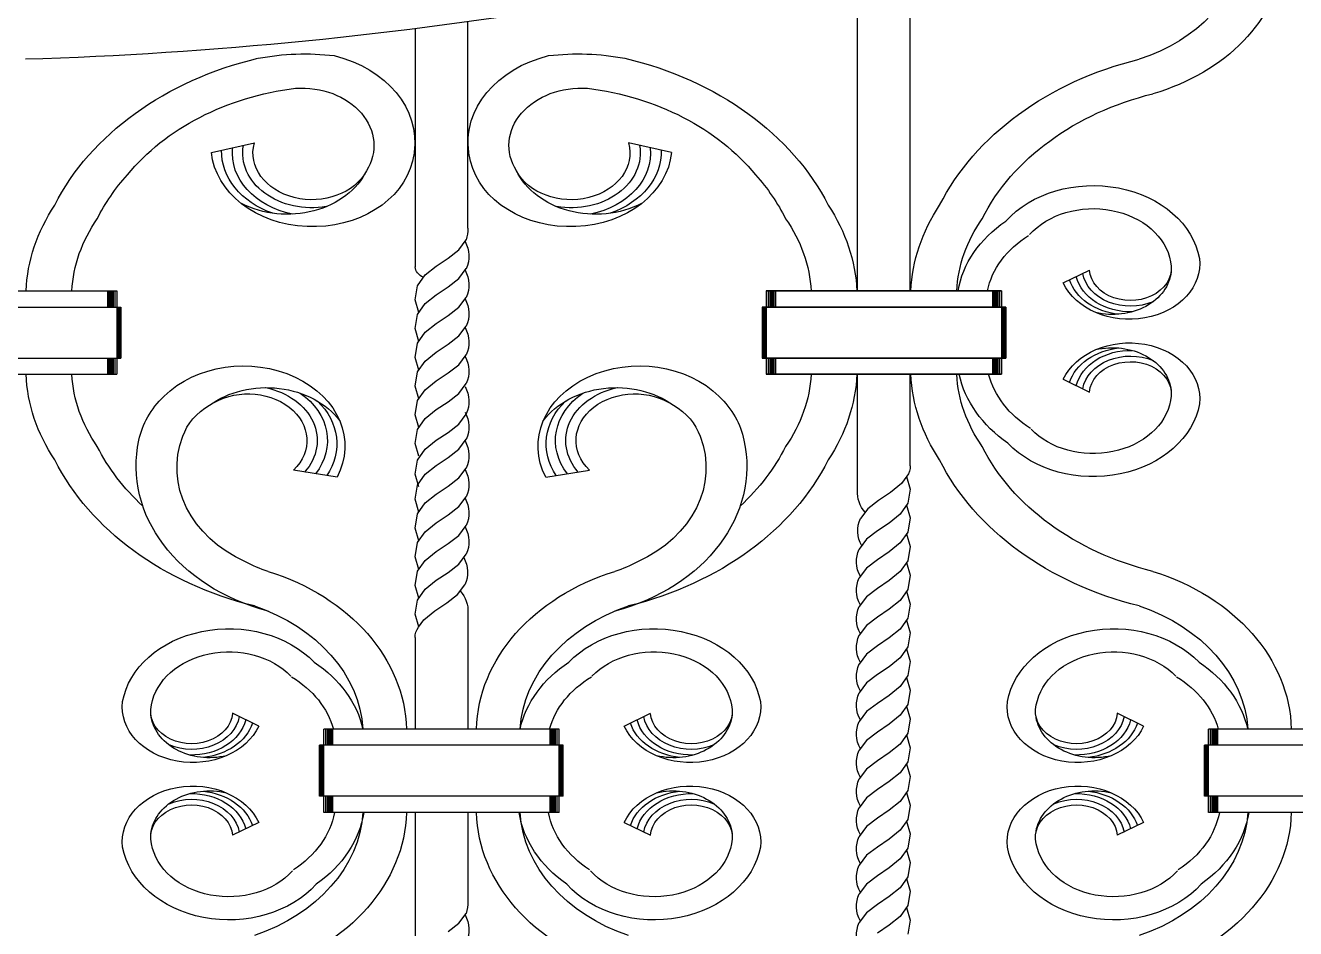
# Model space of a CAD drawing. Extents: x 12262 to 40734, y 30451 to 49613.
# Drawn here: x 29406 to 29923, y 44596 to 44964 of the extents above; entities that cross this region are included whole.
import ezdxf

# ---------------------------------------------------------------- set-up
doc = ezdxf.new("R2010")
doc.units = 0
doc.header["$LTSCALE"] = 0.85
doc.header["$MEASUREMENT"] = 0
doc.layers.get('0').update_dxf_attribs({"linetype": 'CONTINUOUS'})

# ---------------------------------------------------------------- blocks, each defined once
blk = doc.blocks.new('A$C2EF91AEA')
for p, q in [((628.8, 1539.19), (628.8, 1684.19)), ((607.32, 1539.19), (607.32, 1678.85)), ((427.13, 1645.9), (427.13, 1548.97)), ((448.6, 1564.75), (448.6, 1648.75)), ((344.2, 1595.58), (361.65, 1599.42)), ((531.54, 1595.58), (514.09, 1599.42)), ((444.92, 1555.93), (447.91, 1559.93)), ((447.91, 1559.93), (447.91, 1559.95)), ((435.67, 1549.31), (440.54, 1552.55)), ((440.54, 1552.55), (444.92, 1555.93)), ((431.22, 1545.72), (435.67, 1549.31)), ((444.92, 1544.23), (447.91, 1548.23)), ((447.91, 1548.23), (447.91, 1548.25)), ((691.1, 1542.42), (701.82, 1547.63)), ((428.07, 1541.28), (431.22, 1545.72)), ((440.54, 1540.85), (444.92, 1544.23)), ((260.47, 1539.19), (305.62, 1539.19)), ((301.88, 1539.19), (301.88, 1532.58)), ((302.44, 1539.19), (302.44, 1532.58)), ((302.61, 1539.19), (302.61, 1532.58)), ((302.86, 1539.19), (302.86, 1532.58)), ((303.2, 1539.19), (303.2, 1532.58)), ((303.61, 1539.19), (303.61, 1532.58)), ((304.12, 1539.19), (304.12, 1532.58)), ((304.79, 1539.19), (304.79, 1532.58)), ((305.62, 1539.19), (305.62, 1505.21)), ((305.62, 1539.19), (305.62, 1532.58)), ((427.12, 1535.49), (428.07, 1541.28)), ((431.22, 1534.02), (435.67, 1537.61)), ((435.67, 1537.61), (440.54, 1540.85)), ((444.92, 1532.53), (447.91, 1536.53)), ((447.91, 1536.53), (447.91, 1536.55)), ((570.12, 1539.19), (666, 1539.19)), ((666, 1539.19), (570.12, 1539.19)), ((570.12, 1539.19), (570.12, 1505.21)), ((570.12, 1539.19), (570.12, 1532.58)), ((570.12, 1539.19), (570.12, 1532.58)), ((570.12, 1539.19), (570.12, 1505.21)), ((570.95, 1539.19), (570.95, 1532.58)), ((570.95, 1539.19), (570.95, 1532.58)), ((571.62, 1539.19), (571.62, 1532.58)), ((571.62, 1539.19), (571.62, 1532.58)), ((572.12, 1539.19), (572.12, 1532.58)), ((572.12, 1539.19), (572.12, 1532.58)), ((572.54, 1539.19), (572.54, 1532.58)), ((572.54, 1539.19), (572.54, 1532.58)), ((572.87, 1539.19), (572.87, 1532.58)), ((572.87, 1539.19), (572.87, 1532.58)), ((573.13, 1539.19), (573.13, 1532.58)), ((573.13, 1539.19), (573.13, 1532.58)), ((573.29, 1539.19), (573.29, 1532.58)), ((573.29, 1539.19), (573.29, 1532.58)), ((573.86, 1539.19), (573.86, 1532.58)), ((573.86, 1539.19), (573.86, 1532.58)), ((662.26, 1539.19), (662.26, 1532.58)), ((662.26, 1539.19), (662.26, 1532.58)), ((662.82, 1539.19), (662.82, 1532.58)), ((662.82, 1539.19), (662.82, 1532.58)), ((662.99, 1539.19), (662.99, 1532.58)), ((662.99, 1539.19), (662.99, 1532.58)), ((663.24, 1539.19), (663.24, 1532.58)), ((663.24, 1539.19), (663.24, 1532.58)), ((663.58, 1539.19), (663.58, 1532.58)), ((663.58, 1539.19), (663.58, 1532.58)), ((664, 1539.19), (664, 1532.58)), ((664, 1539.19), (664, 1532.58)), ((664.5, 1539.19), (664.5, 1532.58)), ((664.5, 1539.19), (664.5, 1532.58)), ((665.17, 1539.19), (665.17, 1532.58)), ((665.17, 1539.19), (665.17, 1532.58)), ((666, 1539.19), (666, 1505.21)), ((666, 1539.19), (666, 1532.58)), ((666, 1539.19), (666, 1532.58)), ((666, 1539.19), (666, 1505.21)), ((258.8, 1532.58), (307.29, 1532.58)), ((305.87, 1532.58), (305.87, 1511.83)), ((306.04, 1532.58), (306.04, 1511.83)), ((306.37, 1532.58), (306.37, 1511.83)), ((306.79, 1532.58), (306.79, 1511.83)), ((307.29, 1532.58), (307.29, 1511.83)), ((428.59, 1530.32), (427.12, 1535.49)), ((428.07, 1529.58), (431.22, 1534.02)), ((440.54, 1529.15), (444.92, 1532.53)), ((568.44, 1532.58), (667.68, 1532.58)), ((667.68, 1532.58), (568.44, 1532.58)), ((568.44, 1532.58), (568.44, 1511.83)), ((568.44, 1532.58), (568.44, 1511.83)), ((568.94, 1532.58), (568.94, 1511.83)), ((568.94, 1532.58), (568.94, 1511.83)), ((569.36, 1532.58), (569.36, 1511.83)), ((569.36, 1532.58), (569.36, 1511.83)), ((569.7, 1532.58), (569.7, 1511.83)), ((569.7, 1532.58), (569.7, 1511.83)), ((569.86, 1532.58), (569.86, 1511.83)), ((569.86, 1532.58), (569.86, 1511.83)), ((666.25, 1532.58), (666.25, 1511.83)), ((666.25, 1532.58), (666.25, 1511.83)), ((666.42, 1532.58), (666.42, 1511.83)), ((666.42, 1532.58), (666.42, 1511.83)), ((666.76, 1532.58), (666.76, 1511.83)), ((666.76, 1532.58), (666.76, 1511.83)), ((667.17, 1532.58), (667.17, 1511.83)), ((667.17, 1532.58), (667.17, 1511.83)), ((667.68, 1532.58), (667.68, 1511.83)), ((667.68, 1532.58), (667.68, 1511.83)), ((427.12, 1523.8), (428.07, 1529.58)), ((435.67, 1525.91), (440.54, 1529.15)), ((428.59, 1518.62), (427.12, 1523.8)), ((428.07, 1517.88), (431.22, 1522.32)), ((431.22, 1522.32), (435.67, 1525.91)), ((444.92, 1520.83), (447.91, 1524.83)), ((447.91, 1524.83), (447.91, 1524.85)), ((427.12, 1512.1), (428.07, 1517.88)), ((435.67, 1514.21), (440.54, 1517.45)), ((440.54, 1517.45), (444.92, 1520.83)), ((258.8, 1511.83), (307.29, 1511.83)), ((301.88, 1511.83), (301.88, 1505.21)), ((302.44, 1511.83), (302.44, 1505.21)), ((302.61, 1511.83), (302.61, 1505.21)), ((302.86, 1511.83), (302.86, 1505.21)), ((303.2, 1511.83), (303.2, 1505.21)), ((303.61, 1511.83), (303.61, 1505.21)), ((304.12, 1511.83), (304.12, 1505.21)), ((304.79, 1511.83), (304.79, 1505.21)), ((305.62, 1511.83), (305.62, 1505.21)), ((428.59, 1506.92), (427.12, 1512.1)), ((428.07, 1506.18), (431.22, 1510.62)), ((431.22, 1510.62), (435.67, 1514.21)), ((444.92, 1509.13), (447.91, 1513.13)), ((447.91, 1513.13), (447.91, 1513.15)), ((568.44, 1511.83), (667.68, 1511.83)), ((667.68, 1511.83), (568.44, 1511.83)), ((570.12, 1511.83), (570.12, 1505.21)), ((570.12, 1511.83), (570.12, 1505.21)), ((570.95, 1511.83), (570.95, 1505.21)), ((570.95, 1511.83), (570.95, 1505.21)), ((571.62, 1511.83), (571.62, 1505.21)), ((571.62, 1511.83), (571.62, 1505.21)), ((572.12, 1511.83), (572.12, 1505.21)), ((572.12, 1511.83), (572.12, 1505.21)), ((572.54, 1511.83), (572.54, 1505.21)), ((572.54, 1511.83), (572.54, 1505.21)), ((572.87, 1511.83), (572.87, 1505.21)), ((572.87, 1511.83), (572.87, 1505.21)), ((573.13, 1511.83), (573.13, 1505.21)), ((573.13, 1511.83), (573.13, 1505.21)), ((573.29, 1511.83), (573.29, 1505.21)), ((573.29, 1511.83), (573.29, 1505.21)), ((573.86, 1511.83), (573.86, 1505.21)), ((573.86, 1511.83), (573.86, 1505.21)), ((662.26, 1511.83), (662.26, 1505.21)), ((662.26, 1511.83), (662.26, 1505.21)), ((662.82, 1511.83), (662.82, 1505.21)), ((662.82, 1511.83), (662.82, 1505.21)), ((662.99, 1511.83), (662.99, 1505.21)), ((662.99, 1511.83), (662.99, 1505.21)), ((663.24, 1511.83), (663.24, 1505.21)), ((663.24, 1511.83), (663.24, 1505.21)), ((663.58, 1511.83), (663.58, 1505.21)), ((663.58, 1511.83), (663.58, 1505.21)), ((664, 1511.83), (664, 1505.21)), ((664, 1511.83), (664, 1505.21)), ((664.5, 1511.83), (664.5, 1505.21)), ((664.5, 1511.83), (664.5, 1505.21)), ((665.17, 1511.83), (665.17, 1505.21)), ((665.17, 1511.83), (665.17, 1505.21)), ((666, 1511.83), (666, 1505.21)), ((666, 1511.83), (666, 1505.21)), ((427.12, 1500.4), (428.07, 1506.18)), ((435.67, 1502.52), (440.54, 1505.75)), ((440.54, 1505.75), (444.92, 1509.13)), ((260.47, 1505.21), (305.62, 1505.21)), ((428.59, 1495.22), (427.12, 1500.4)), ((431.22, 1498.92), (435.67, 1502.52)), ((444.92, 1497.43), (447.91, 1501.43)), ((447.91, 1501.43), (447.91, 1501.45)), ((570.12, 1505.21), (666, 1505.21)), ((666, 1505.21), (570.12, 1505.21)), ((607.32, 1456.1), (607.32, 1505.21)), ((628.8, 1467.93), (628.8, 1505.21)), ((691.1, 1503.17), (701.82, 1497.96)), ((428.07, 1494.48), (431.22, 1498.92)), ((440.54, 1494.05), (444.92, 1497.43)), ((427.12, 1488.7), (428.07, 1494.48)), ((431.22, 1487.22), (435.67, 1490.82)), ((435.67, 1490.82), (440.54, 1494.05)), ((428.59, 1483.52), (427.12, 1488.7)), ((428.07, 1482.78), (431.22, 1487.22)), ((440.54, 1481.57), (444.92, 1484.94)), ((444.92, 1484.94), (447.91, 1488.94)), ((447.91, 1488.94), (447.91, 1488.96)), ((427.12, 1477), (428.07, 1482.78)), ((435.67, 1478.33), (440.54, 1481.57)), ((428.59, 1471.82), (427.12, 1477)), ((428.07, 1470.29), (431.22, 1474.73)), ((431.22, 1474.73), (435.67, 1478.33)), ((440.54, 1471.37), (444.92, 1474.74)), ((444.92, 1474.74), (447.91, 1478.74)), ((447.91, 1478.74), (447.91, 1478.76)), ((427.12, 1464.51), (428.07, 1470.29)), ((435.67, 1468.13), (440.54, 1471.37)), ((395.34, 1463.3), (377.59, 1466.14)), ((428.59, 1459.33), (427.12, 1464.51)), ((428.07, 1460.09), (431.22, 1464.53)), ((431.22, 1464.53), (435.67, 1468.13)), ((444.92, 1463.04), (447.91, 1467.04)), ((447.91, 1467.04), (447.91, 1467.06)), ((480.4, 1463.3), (498.15, 1466.14)), ((427.12, 1454.31), (428.07, 1460.09)), ((435.67, 1456.43), (440.54, 1459.67)), ((440.54, 1459.67), (444.92, 1463.04)), ((625.24, 1460.69), (620.78, 1457.1)), ((627.42, 1463.77), (625.24, 1460.69)), ((627.33, 1463.65), (628.81, 1458.47)), ((428.59, 1449.13), (427.12, 1454.31)), ((431.22, 1452.83), (435.67, 1456.43)), ((444.92, 1451.34), (447.91, 1455.35)), ((447.91, 1455.35), (447.91, 1455.36)), ((615.91, 1453.86), (611.54, 1450.49)), ((620.78, 1457.1), (615.91, 1453.86)), ((628.81, 1458.47), (627.86, 1452.69)), ((428.07, 1448.39), (431.22, 1452.83)), ((440.54, 1447.97), (444.92, 1451.34)), ((611.54, 1450.49), (608.55, 1446.48)), ((627.86, 1452.69), (624.71, 1448.25)), ((627.33, 1451.95), (628.81, 1446.78)), ((427.12, 1442.61), (428.07, 1448.39)), ((431.22, 1441.13), (435.67, 1444.73)), ((435.67, 1444.73), (440.54, 1447.97)), ((444.92, 1439.64), (447.91, 1443.65)), ((447.91, 1443.65), (447.91, 1443.66)), ((608.55, 1446.48), (608.55, 1446.46)), ((620.25, 1444.66), (615.39, 1441.42)), ((624.71, 1448.25), (620.25, 1444.66)), ((628.81, 1446.78), (627.86, 1440.99)), ((428.59, 1437.43), (427.12, 1442.61)), ((428.07, 1436.69), (431.22, 1441.13)), ((440.54, 1436.27), (444.92, 1439.64)), ((615.39, 1441.42), (611.01, 1438.04)), ((627.86, 1440.99), (624.71, 1436.55)), ((627.33, 1440.25), (628.81, 1435.08)), ((427.12, 1430.91), (428.07, 1436.69)), ((431.22, 1429.43), (435.67, 1433.03)), ((435.67, 1433.03), (440.54, 1436.27)), ((611.01, 1438.04), (608.02, 1434.04)), ((608.02, 1434.04), (608.02, 1434.02)), ((624.71, 1436.55), (620.25, 1432.96)), ((628.81, 1435.08), (627.86, 1429.3)), ((428.59, 1425.74), (427.12, 1430.91)), ((428.07, 1424.99), (431.22, 1429.43)), ((440.54, 1424.57), (444.92, 1427.94)), ((444.92, 1427.94), (447.91, 1431.95)), ((447.91, 1431.95), (447.91, 1431.96)), ((615.39, 1429.72), (611.01, 1426.34)), ((620.25, 1432.96), (615.39, 1429.72)), ((627.86, 1429.3), (624.71, 1424.85)), ((627.33, 1428.55), (628.81, 1423.38)), ((427.12, 1419.21), (428.07, 1424.99)), ((435.67, 1421.33), (440.54, 1424.57)), ((611.01, 1426.34), (608.02, 1422.34)), ((624.71, 1424.85), (620.25, 1421.26)), ((628.81, 1423.38), (627.86, 1417.6)), ((428.59, 1414.04), (427.12, 1419.21)), ((428.07, 1413.29), (431.22, 1417.73)), ((431.22, 1417.73), (435.67, 1421.33)), ((444.39, 1415.5), (447.38, 1419.5)), ((447.38, 1419.5), (447.38, 1419.52)), ((608.02, 1422.34), (608.02, 1422.32)), ((615.39, 1418.02), (611.01, 1414.64)), ((620.25, 1421.26), (615.39, 1418.02)), ((627.86, 1417.6), (624.71, 1413.15)), ((427.12, 1407.51), (428.07, 1413.29)), ((440.02, 1412.13), (444.39, 1415.5)), ((611.01, 1414.64), (608.02, 1410.64)), ((624.71, 1413.15), (620.25, 1409.56)), ((627.33, 1416.85), (628.81, 1411.68)), ((428.59, 1402.34), (427.12, 1407.51)), ((430.69, 1405.29), (435.15, 1408.89)), ((435.15, 1408.89), (440.02, 1412.13)), ((448.6, 1409.89), (448.6, 1360.78)), ((608.02, 1410.64), (608.02, 1410.62)), ((620.25, 1409.56), (615.39, 1406.32)), ((628.81, 1411.68), (627.86, 1405.9)), ((428.51, 1402.21), (430.69, 1405.29)), ((611.01, 1402.95), (608.02, 1398.94)), ((615.39, 1406.32), (611.01, 1402.95)), ((627.86, 1405.9), (624.71, 1401.46)), ((627.33, 1405.15), (628.81, 1399.98)), ((427.13, 1398.06), (427.13, 1360.78)), ((608.02, 1398.94), (608.02, 1398.92)), ((620.25, 1397.86), (615.39, 1394.62)), ((624.71, 1401.46), (620.25, 1397.86)), ((628.81, 1399.98), (627.86, 1394.2)), ((615.39, 1394.62), (611.01, 1391.25)), ((627.86, 1394.2), (624.71, 1389.76)), ((627.33, 1393.46), (628.81, 1388.28)), ((611.01, 1391.25), (608.02, 1387.24)), ((608.02, 1387.24), (608.02, 1387.23)), ((624.71, 1389.76), (620.25, 1386.16)), ((628.81, 1388.28), (627.86, 1382.5)), ((615.39, 1382.92), (611.01, 1379.55)), ((620.25, 1386.16), (615.39, 1382.92)), ((627.86, 1382.5), (624.71, 1378.06)), ((627.33, 1381.76), (628.81, 1376.58)), ((611.01, 1379.55), (608.02, 1375.54)), ((624.71, 1378.06), (620.25, 1374.46)), ((628.81, 1376.58), (627.86, 1370.8)), ((608.02, 1375.54), (608.02, 1375.53)), ((615.39, 1371.22), (611.01, 1367.85)), ((620.25, 1374.46), (615.39, 1371.22)), ((363.47, 1361.96), (352.75, 1367.17)), ((512.27, 1361.96), (522.98, 1367.17)), ((611.01, 1367.85), (608.02, 1363.84)), ((624.71, 1366.36), (620.25, 1362.76)), ((627.86, 1370.8), (624.71, 1366.36)), ((627.33, 1370.06), (628.81, 1364.88)), ((723.85, 1361.96), (713.13, 1367.17)), ((389.92, 1354.16), (389.92, 1360.78)), ((485.81, 1360.78), (389.92, 1360.78)), ((389.92, 1326.79), (389.92, 1360.78)), ((390.76, 1354.16), (390.76, 1360.78)), ((391.43, 1354.16), (391.43, 1360.78)), ((391.93, 1354.16), (391.93, 1360.78)), ((392.35, 1354.16), (392.35, 1360.78)), ((392.68, 1354.16), (392.68, 1360.78)), ((392.94, 1354.16), (392.94, 1360.78)), ((393.1, 1354.16), (393.1, 1360.78)), ((393.67, 1354.16), (393.67, 1360.78)), ((482.07, 1354.16), (482.07, 1360.78)), ((482.63, 1354.16), (482.63, 1360.78)), ((482.8, 1354.16), (482.8, 1360.78)), ((483.05, 1354.16), (483.05, 1360.78)), ((483.39, 1354.16), (483.39, 1360.78)), ((483.81, 1354.16), (483.81, 1360.78)), ((484.31, 1354.16), (484.31, 1360.78)), ((484.98, 1354.16), (484.98, 1360.78)), ((485.81, 1354.16), (485.81, 1360.78)), ((485.81, 1326.79), (485.81, 1360.78)), ((608.02, 1363.84), (608.02, 1363.83)), ((620.25, 1362.76), (615.39, 1359.52)), ((628.81, 1364.88), (627.86, 1359.1)), ((846.19, 1360.78), (750.31, 1360.78)), ((750.31, 1354.16), (750.31, 1360.78)), ((750.31, 1326.79), (750.31, 1360.78)), ((751.14, 1354.16), (751.14, 1360.78)), ((751.81, 1354.16), (751.81, 1360.78)), ((752.31, 1354.16), (752.31, 1360.78)), ((752.73, 1354.16), (752.73, 1360.78)), ((753.07, 1354.16), (753.07, 1360.78)), ((753.32, 1354.16), (753.32, 1360.78)), ((753.48, 1354.16), (753.48, 1360.78)), ((754.05, 1354.16), (754.05, 1360.78)), ((611.01, 1356.15), (608.02, 1352.15)), ((615.39, 1359.52), (611.01, 1356.15)), ((627.86, 1359.1), (624.71, 1354.66)), ((627.33, 1358.36), (628.81, 1353.18)), ((487.48, 1354.16), (388.25, 1354.16)), ((388.25, 1333.41), (388.25, 1354.16)), ((388.75, 1333.41), (388.75, 1354.16)), ((389.17, 1333.41), (389.17, 1354.16)), ((389.51, 1333.41), (389.51, 1354.16)), ((389.67, 1333.41), (389.67, 1354.16)), ((486.06, 1333.41), (486.06, 1354.16)), ((486.23, 1333.41), (486.23, 1354.16)), ((486.56, 1333.41), (486.56, 1354.16)), ((486.98, 1333.41), (486.98, 1354.16)), ((487.48, 1333.41), (487.48, 1354.16)), ((608.02, 1352.15), (608.02, 1352.13)), ((620.25, 1351.06), (615.39, 1347.82)), ((624.71, 1354.66), (620.25, 1351.06)), ((628.81, 1353.18), (627.86, 1347.4)), ((847.87, 1354.16), (748.63, 1354.16)), ((748.63, 1333.41), (748.63, 1354.16)), ((749.13, 1333.41), (749.13, 1354.16)), ((749.55, 1333.41), (749.55, 1354.16)), ((749.89, 1333.41), (749.89, 1354.16)), ((750.05, 1333.41), (750.05, 1354.16)), ((615.39, 1347.82), (611.01, 1344.45)), ((627.86, 1347.4), (624.71, 1342.96)), ((627.33, 1346.66), (628.81, 1341.48)), ((611.01, 1344.45), (608.02, 1340.45)), ((608.02, 1340.45), (608.02, 1340.43)), ((624.71, 1342.96), (620.25, 1339.36)), ((628.81, 1341.48), (627.86, 1335.7)), ((615.39, 1336.13), (611.01, 1332.75)), ((620.25, 1339.36), (615.39, 1336.13)), ((627.86, 1335.7), (624.71, 1331.26)), ((627.33, 1334.96), (628.81, 1329.78)), ((487.48, 1333.41), (388.25, 1333.41)), ((389.92, 1326.79), (389.92, 1333.41)), ((390.76, 1326.79), (390.76, 1333.41)), ((391.43, 1326.79), (391.43, 1333.41)), ((391.93, 1326.79), (391.93, 1333.41)), ((392.35, 1326.79), (392.35, 1333.41)), ((392.68, 1326.79), (392.68, 1333.41)), ((392.94, 1326.79), (392.94, 1333.41)), ((393.1, 1326.79), (393.1, 1333.41)), ((393.67, 1326.79), (393.67, 1333.41)), ((482.07, 1326.79), (482.07, 1333.41)), ((482.63, 1326.79), (482.63, 1333.41)), ((482.8, 1326.79), (482.8, 1333.41)), ((483.05, 1326.79), (483.05, 1333.41)), ((483.39, 1326.79), (483.39, 1333.41)), ((483.81, 1326.79), (483.81, 1333.41)), ((484.31, 1326.79), (484.31, 1333.41)), ((484.98, 1326.79), (484.98, 1333.41)), ((485.81, 1326.79), (485.81, 1333.41)), ((611.01, 1332.75), (608.02, 1328.75)), ((624.71, 1331.26), (620.25, 1327.67)), ((628.81, 1329.78), (627.86, 1324)), ((847.87, 1333.41), (748.63, 1333.41)), ((750.31, 1326.79), (750.31, 1333.41)), ((751.14, 1326.79), (751.14, 1333.41)), ((751.81, 1326.79), (751.81, 1333.41)), ((752.31, 1326.79), (752.31, 1333.41)), ((752.73, 1326.79), (752.73, 1333.41)), ((753.07, 1326.79), (753.07, 1333.41)), ((753.32, 1326.79), (753.32, 1333.41)), ((753.48, 1326.79), (753.48, 1333.41)), ((754.05, 1326.79), (754.05, 1333.41)), ((485.81, 1326.79), (389.92, 1326.79)), ((427.13, 1326.79), (427.13, 1274.74)), ((448.6, 1326.79), (448.6, 1290.52)), ((608.02, 1328.75), (608.02, 1328.73)), ((615.39, 1324.43), (611.01, 1321.05)), ((620.25, 1327.67), (615.39, 1324.43)), ((846.19, 1326.79), (750.31, 1326.79)), ((363.47, 1322.7), (352.75, 1317.5)), ((512.27, 1322.7), (522.98, 1317.5)), ((611.01, 1321.05), (608.02, 1317.05)), ((624.71, 1319.56), (620.25, 1315.97)), ((627.86, 1324), (624.71, 1319.56)), ((627.33, 1323.26), (628.81, 1318.08)), ((723.85, 1322.7), (713.13, 1317.5)), ((608.02, 1317.05), (608.02, 1317.03)), ((620.25, 1315.97), (615.39, 1312.73)), ((628.81, 1318.08), (627.86, 1312.3)), ((611.01, 1309.35), (608.02, 1305.35)), ((615.39, 1312.73), (611.01, 1309.35)), ((627.86, 1312.3), (624.71, 1307.86)), ((627.33, 1311.56), (628.81, 1306.39)), ((608.02, 1305.35), (608.02, 1305.33)), ((620.25, 1304.27), (615.39, 1301.03)), ((624.71, 1307.86), (620.25, 1304.27)), ((628.81, 1306.39), (627.86, 1300.6)), ((615.39, 1301.03), (611.01, 1297.65)), ((627.86, 1300.6), (624.71, 1296.16)), ((627.33, 1299.86), (628.81, 1294.69)), ((611.01, 1297.65), (608.02, 1293.65)), ((608.02, 1293.65), (608.02, 1293.63)), ((624.71, 1296.16), (620.25, 1292.57)), ((628.81, 1294.69), (627.86, 1288.91)), ((615.39, 1289.33), (611.01, 1285.95)), ((620.25, 1292.57), (615.39, 1289.33)), ((627.86, 1288.91), (624.71, 1284.46)), ((627.33, 1288.16), (628.81, 1282.99)), ((444.92, 1281.7), (447.91, 1285.7)), ((447.91, 1285.7), (447.91, 1285.72)), ((611.01, 1285.95), (608.02, 1281.95)), ((624.71, 1284.46), (620.25, 1280.87)), ((628.81, 1282.99), (627.86, 1277.21)), ((440.54, 1278.32), (444.92, 1281.7)), ((608.02, 1281.95), (608.02, 1281.93)), ((620.25, 1280.87), (615.39, 1277.63))]:
    blk.add_line(p, q)
at = {"extrusion": (0, 0, -1)}
for centre, major_axis, start_param, end_param in [((215.76, 2694.64), (-1342.07, 0), 4.332138, 4.673148), ((696.34, 1683.73), (68.45, 0), 0.087, 1.185726), ((699.52, 1680.09), (-81.64, 0), 3.224333, 4.361136), ((382.28, 1570.58), (-82.25, 0), 1.335985, 1.716563), ((380.26, 1599.65), (-46.78, 0), 1.873805, 3.250772), ((495.47, 1599.65), (-46.78, 0), -0.109179, 1.267787), ((493.46, 1570.58), (82.25, 0), 4.566622, 4.9472), ((400.01, 1536.18), (-128.86, 0), 0.380418, 1.28058), ((475.72, 1536.18), (-128.86, 0), 1.861013, 2.761174), ((760.39, 1536.18), (-128.86, 0), 0.380418, 1.268707), ((394.05, 1543.42), (100.13, 0), 3.715326, 4.555595), ((380.84, 1598.41), (-29.52, 0), 1.488305, 3.59971), ((494.89, 1598.41), (29.52, 0), 2.683475, 4.79488), ((481.69, 1543.42), (-100.13, 0), 1.72759, 2.567859), ((760.39, 1536.18), (-110.2, 0), 0.380418, 1.268707), ((385.11, 1595.32), (24.02, 0), 0.390861, 3.358858), ((382.9, 1599.55), (-44.17, 0), 3.049567, 3.360522), ((492.84, 1599.55), (44.17, 0), 2.922663, 3.233619), ((490.63, 1595.32), (-24.02, 0), 2.924328, 5.892324), ((385.41, 1598.01), (-41.32, 0), 3.327748, 6.208674), ((382.94, 1595.93), (34.62, 0), 1.980308, 3.162041), ((385.11, 1595.32), (32.4, 0), 1.816281, 3.2258), ((385.11, 1595.32), (-28.21, 0), 4.503214, 6.423089), ((490.33, 1598.01), (41.32, 0), 0.074511, 2.955438), ((490.63, 1595.32), (28.21, 0), -0.139904, 1.779972), ((490.63, 1595.32), (-32.4, 0), 3.057386, 4.466904), ((492.79, 1595.93), (34.62, 0), -0.020449, 1.161285), ((400.01, 1536.18), (-110.2, 0), 0.380418, 0.614127), ((375.03, 1597.7), (-34.5, 0), 3.501786, 5.281784), ((500.71, 1597.7), (-34.5, 0), 4.142994, 5.922992), ((475.72, 1536.18), (110.2, 0), -0.614127, -0.380418), ((703.31, 1547.47), (-43.72, 0), 0.619195, 2.998469), ((371.53, 1536.21), (-102.94, 0), 0.036611, 0.482989), ((504.2, 1536.21), (-102.94, 0), 2.658604, 3.104981), ((731.91, 1536.21), (-102.94, 0), 0.036611, 0.482989), ((703.31, 1547.47), (-31.84, 0), 0.619195, 2.998469), ((372.01, 1536.31), (84.76, 0), 3.184609, 3.643237), ((503.73, 1536.31), (-84.76, 0), 2.639948, 3.098576), ((732.39, 1536.31), (-84.76, 0), 0.043017, 0.501645), ((704.23, 1533.58), (-56.35, 0), 0.126108, 0.865728), ((423.6, 1564.59), (-25.01, 0), 3.133545, 3.378221), ((430.46, 1553.34), (18.6, 0), -0.418478, 0.356149), ((704.41, 1533.77), (44.67, 0), 3.295535, 4.052161), ((718.02, 1550.29), (-28.69, 0), 3.048495, 5.929422), ((433.78, 1549.31), (-6.67, 0), -1.056819, -0.064307), ((430.46, 1541.64), (18.6, 0), -0.418478, 0.356149), ((718.47, 1548.45), (-16.68, 0), 2.942465, 6.221198), ((711.17, 1548.51), (23.96, 0), 0.08094, 1.860939), ((716.88, 1548.52), (-24.04, 0), -1.440537, -0.258804), ((718.47, 1548.45), (22.5, 0), 1.537028, 2.946547), ((718.47, 1548.45), (19.59, 0), 1.082368, 3.002244), ((430.46, 1529.94), (18.6, 0), -0.418478, 0.356149), ((430.46, 1518.24), (18.6, 0), -0.418478, 0.356149), ((718.02, 1495.3), (-28.69, 0), 0.353764, 3.23469), ((716.88, 1497.07), (24.04, 0), 3.400397, 4.58213), ((711.17, 1497.08), (-23.96, 0), 1.280654, 3.060652), ((357.23, 1475.93), (-41.32, 0), 0.670751, 3.53832), ((430.46, 1506.54), (18.6, 0), -0.418478, 0.356149), ((518.51, 1475.93), (-41.32, 0), -0.396728, 2.470841), ((718.47, 1497.14), (22.5, 0), 3.336638, 4.746157), ((718.47, 1497.14), (-19.59, 0), 0.139349, 2.059224), ((718.47, 1497.14), (-16.68, 0), 0.061988, 3.34072), ((371.53, 1508.19), (102.94, 0), 2.658604, 3.104981), ((372.01, 1508.09), (84.76, 0), 2.639948, 3.098576), ((366.65, 1472.48), (-34.5, 0), 0.831432, 2.61143), ((509.09, 1472.48), (34.5, 0), 3.671755, 5.451753), ((503.73, 1508.09), (84.76, 0), 0.043017, 0.501645), ((504.2, 1508.19), (102.94, 0), 0.036611, 0.482989), ((731.91, 1508.19), (102.94, 0), 2.658604, 3.104981), ((732.39, 1508.09), (84.76, 0), 2.639948, 3.098576), ((708.7, 1513.32), (60.84, 0), 2.291301, 2.972346), ((708.45, 1513.06), (48.75, 0), 2.252214, 2.936616), ((360.87, 1472.62), (46.78, 0), 3.298535, 3.833942), ((359.04, 1478.22), (-24.02, 0), 0.8621, 3.830097), ((359.04, 1478.22), (28.21, 0), -1.308733, 0.611143), ((359.04, 1478.22), (-32.4, 0), 2.28752, 3.697039), ((430.46, 1494.2), (18.6, 0), -0.418478, 0.356149), ((516.7, 1478.22), (32.4, 0), 2.586147, 3.995665), ((516.7, 1478.22), (-28.21, 0), -0.611143, 1.308733), ((516.7, 1478.22), (-24.02, 0), -0.688504, 2.279493), ((514.87, 1472.62), (-46.78, 0), 2.449243, 2.984651), ((361.06, 1473.94), (29.52, 0), 3.402561, 4.070949), ((360.62, 1476.9), (-34.62, 0), 2.451547, 3.63328), ((515.12, 1476.9), (-34.62, 0), -0.491688, 0.690046), ((514.67, 1473.94), (29.52, 0), -0.929357, -0.260968), ((703.31, 1498.12), (-43.72, 0), 3.284716, 5.631437), ((703.31, 1498.12), (-31.84, 0), 3.284716, 5.631437), ((430.46, 1483.85), (18.6, 0), -0.418478, 0.356149), ((386.04, 1467.09), (-55.92, 0), -1.045289, 0.295309), ((489.7, 1467.09), (55.92, 0), -0.295309, 1.045289), ((400.01, 1508.22), (-110.2, 0), -0.707027, -0.380418), ((392.17, 1467.8), (78.66, 0), 1.892167, 3.312888), ((430.46, 1472.15), (18.6, 0), -0.418478, 0.356149), ((483.56, 1467.8), (-78.66, 0), 2.970298, 4.391018), ((475.72, 1508.22), (110.2, 0), 0.380418, 0.707027), ((760.39, 1508.22), (110.2, 0), 1.872886, 2.761174), ((400.01, 1508.22), (-128.86, 0), -1.268707, -0.380418), ((475.72, 1508.22), (128.86, 0), 0.380418, 1.268707), ((760.39, 1508.22), (128.86, 0), 1.872886, 2.761174), ((430.46, 1460.46), (18.6, 0), -0.418478, 0.356149), ((618.06, 1467.93), (10.74, 0), 0, 0.51147), ((430.46, 1448.76), (18.6, 0), -0.418478, 0.356149), ((624.95, 1456.97), (-17.67, 0), -0.605864, 0.062232), ((626, 1441.37), (18.6, 0), 2.723114, 3.497742), ((430.46, 1437.06), (18.6, 0), -0.418478, 0.356149), ((625.47, 1428.93), (-18.6, 0), -0.418478, 0.356149), ((386.78, 1463.28), (52.21, 0), 1.954565, 2.154787), ((429.93, 1424.62), (18.6, 0), -0.418478, 0.356149), ((488.96, 1463.28), (52.21, 0), 0.986806, 1.187028), ((334.53, 1359.4), (-89.08, 0), 1.946654, 3.122047), ((541.21, 1359.4), (89.08, 0), 3.161138, 4.336531), ((694.91, 1359.4), (-89.08, 0), 1.946654, 3.122047), ((625.47, 1417.23), (-18.6, 0), -0.418478, 0.356149), ((430.97, 1409.02), (-17.67, 0), 2.535729, 3.203825), ((333.24, 1357.9), (72.73, 0), -1.169155, -0.050042), ((542.49, 1357.9), (72.73, 0), 3.191635, 4.310748), ((625.47, 1405.53), (-18.6, 0), -0.418478, 0.356149), ((693.62, 1357.9), (72.73, 0), -1.169155, -0.050042), ((351.26, 1367), (-43.72, 0), 0.143123, 2.489844), ((437.87, 1398.06), (-10.74, 0), 0, 0.51147), ((524.48, 1367), (-43.72, 0), 0.651749, 2.998469), ((711.64, 1367), (-43.72, 0), 0.143123, 2.489844), ((625.47, 1393.83), (18.6, 0), 2.723114, 3.497742), ((351.26, 1367), (-31.84, 0), 0.143123, 2.489844), ((524.48, 1367), (-31.84, 0), 0.651749, 2.998469), ((711.64, 1367), (-31.84, 0), 0.143123, 2.489844), ((348.61, 1352.79), (58.12, 0), -0.871612, -0.174665), ((527.13, 1352.79), (58.12, 0), 3.316258, 4.013205), ((625.47, 1382.13), (-18.6, 0), -0.418478, 0.356149), ((708.99, 1352.79), (-58.12, 0), 2.269981, 2.966928), ((348.78, 1353.06), (-46.11, 0), 2.224676, 2.928559), ((526.96, 1353.06), (46.11, 0), 3.354626, 4.058509), ((709.16, 1353.06), (46.11, 0), -0.916917, -0.213033), ((336.55, 1369.83), (-28.69, 0), 3.495356, 6.376283), ((539.18, 1369.83), (28.69, 0), -0.093098, 2.787829), ((625.47, 1370.43), (18.6, 0), 2.723114, 3.497742), ((696.93, 1369.83), (-28.69, 0), 3.495356, 6.376283), ((336.1, 1367.98), (-16.68, 0), 3.20358, 6.482313), ((343.4, 1368.05), (-23.96, 0), 4.422247, 6.202245), ((336.1, 1367.98), (-19.59, 0), 3.280941, 5.200817), ((539.64, 1367.98), (-19.59, 0), 4.223961, 6.143837), ((539.64, 1367.98), (16.68, 0), -0.199128, 3.079605), ((532.33, 1368.05), (23.96, 0), 0.08094, 1.860939), ((696.48, 1367.98), (16.68, 0), 0.061988, 3.34072), ((703.79, 1368.05), (-23.96, 0), 4.422247, 6.202245), ((696.48, 1367.98), (-19.59, 0), 3.280941, 5.200817), ((336.1, 1367.98), (22.5, 0), 0.195046, 1.604564), ((337.69, 1368.06), (-24.04, 0), 3.400397, 4.58213), ((538.04, 1368.06), (-24.04, 0), -1.440537, -0.258804), ((539.64, 1367.98), (22.5, 0), 1.537028, 2.946547), ((625.47, 1358.73), (-18.6, 0), -0.418478, 0.356149), ((696.48, 1367.98), (-22.5, 0), 3.336638, 4.746157), ((698.07, 1368.06), (-24.04, 0), 3.400397, 4.58213), ((625.47, 1347.04), (18.6, 0), 2.723114, 3.497742), ((625.47, 1335.34), (-18.6, 0), -0.418478, 0.356149), ((336.55, 1314.84), (-28.69, 0), -0.093098, 2.787829), ((343.4, 1316.62), (23.96, 0), 3.222533, 5.002531), ((336.1, 1316.68), (22.5, 0), 4.678621, 6.08814), ((337.69, 1316.6), (24.04, 0), -1.440537, -0.258804), ((539.18, 1314.84), (-28.69, 0), 0.353764, 3.23469), ((538.04, 1316.6), (-24.04, 0), 0.258804, 1.440537), ((539.64, 1316.68), (22.5, 0), 3.336638, 4.746157), ((532.33, 1316.62), (-23.96, 0), 1.280654, 3.060652), ((696.93, 1314.84), (-28.69, 0), -0.093098, 2.787829), ((703.79, 1316.62), (23.96, 0), 3.222533, 5.002531), ((696.48, 1316.68), (22.5, 0), 4.678621, 6.08814), ((698.07, 1316.6), (-24.04, 0), 1.701055, 2.882789), ((336.1, 1316.68), (16.68, 0), 2.942465, 6.221198), ((336.1, 1316.68), (-19.59, 0), 1.082368, 3.002244), ((539.64, 1316.68), (19.59, 0), 3.280941, 5.200817), ((539.64, 1316.68), (-16.68, 0), 0.061988, 3.34072), ((696.48, 1316.68), (-16.68, 0), -0.199128, 3.079605), ((696.48, 1316.68), (19.59, 0), 4.223961, 6.143837), ((333.24, 1329.67), (-72.73, 0), 3.191635, 4.310748), ((334.53, 1328.17), (89.08, 0), 0.019545, 1.194939), ((347.66, 1332.29), (-47.16, 0), 3.28953, 4.025643), ((347.74, 1332.47), (-58.95, 0), 3.263615, 3.986585), ((541.21, 1328.17), (-89.08, 0), -1.194939, -0.019545), ((528, 1332.47), (58.95, 0), 2.296601, 3.019571), ((542.49, 1329.67), (-72.73, 0), -1.169155, -0.050042), ((528.08, 1332.29), (-47.16, 0), -0.88405, -0.147937), ((625.47, 1323.64), (-18.6, 0), -0.418478, 0.356149), ((693.62, 1329.67), (-72.73, 0), 3.191635, 4.310748), ((694.91, 1328.17), (89.08, 0), 0.019545, 1.194939), ((708.04, 1332.29), (-47.16, 0), 3.28953, 4.025643), ((708.12, 1332.47), (-58.95, 0), 3.263615, 3.986585), ((351.26, 1317.66), (-31.84, 0), 3.760788, 6.140062), ((524.48, 1317.66), (31.84, 0), 0.143123, 2.522398), ((625.47, 1311.94), (-18.6, 0), -0.418478, 0.356149), ((711.64, 1317.66), (-31.84, 0), 3.760788, 6.140062), ((351.26, 1317.66), (43.72, 0), 0.619195, 2.998469), ((524.48, 1317.66), (-43.72, 0), 3.284716, 5.66399), ((711.64, 1317.66), (-43.72, 0), 3.760788, 6.140062), ((625.47, 1300.24), (-18.6, 0), -0.418478, 0.356149), ((625.47, 1288.54), (18.6, 0), 2.723114, 3.497742), ((423.6, 1290.36), (-25.01, 0), 3.133545, 3.378221), ((430.46, 1279.11), (18.6, 0), -0.418478, 0.356149), ((625.47, 1276.84), (-18.6, 0), -0.418478, 0.356149)]:
    blk.add_ellipse(centre, major_axis=major_axis, ratio=0.79131, start_param=start_param, end_param=end_param, dxfattribs=at)

msp = doc.modelspace()

# ---------------------------------------------------------------- block references
msp.add_blockref('A$C2EF91AEA', (29137.29, 43316.64))

doc.saveas('drawing.dxf')
